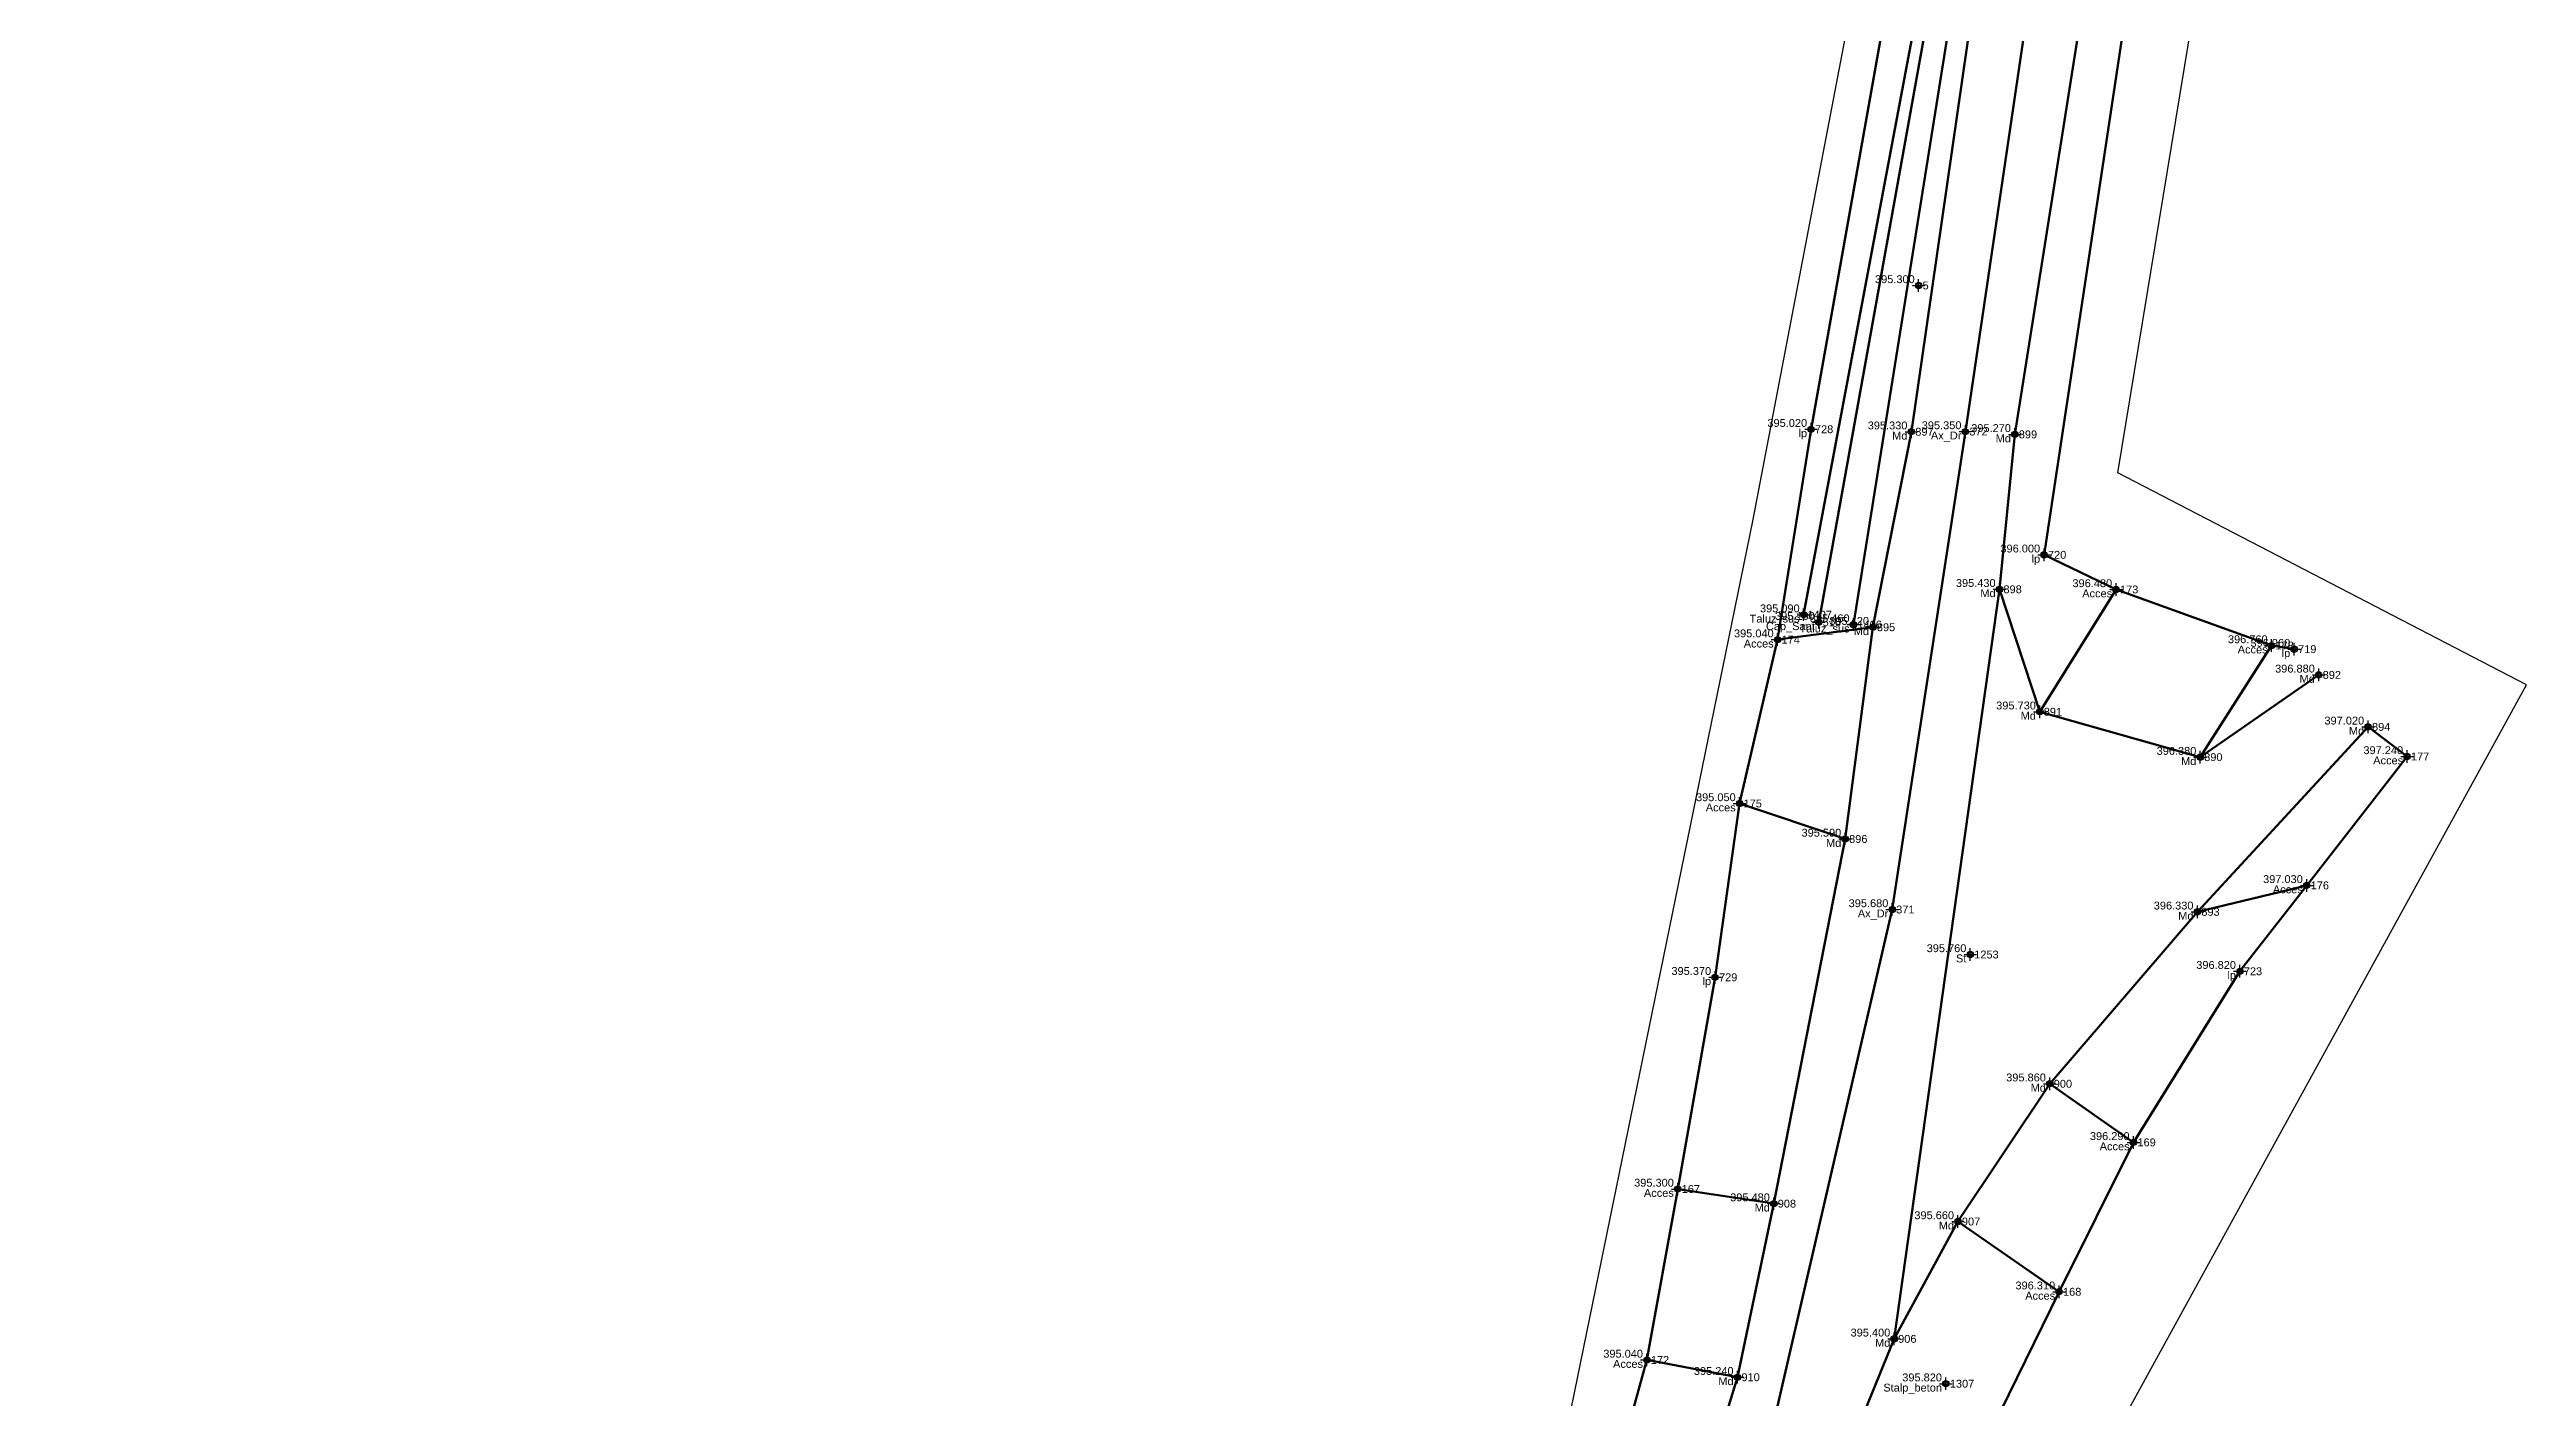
# Model space of a CAD drawing. Extents: x 396921 to 401273, y 555385 to 556691.
# Drawn here: x 401155.6 to 401234.3, y 555645.9 to 555688.7 of the extents above; entities that cross this region are included whole.
import ezdxf
from ezdxf.enums import TextEntityAlignment as Align

# ---------------------------------------------------------------- set-up
doc = ezdxf.new("R2010")
doc.units = 0
doc.header["$PDMODE"] = 34
doc.header["$PDSIZE"] = 0.2
for name, color, linetype in [('Boundary', 30, 'Continuous'), ('TOPO_CERC', 1, 'Continuous'), ('TOPO_CODE', 7, 'Continuous'), ('TOPO_ELEVATION', 7, 'Continuous'), ('TOPO_POINT_ID', 7, 'Continuous'), ('TOPO_POINTS', 7, 'Continuous'), ('TOPO_SYMBOL', 1, 'Continuous')]:
    doc.layers.add(name, color=color, linetype=linetype)
doc.layers.add('RO-LINES-LIN', color=7, linetype='Continuous', lineweight=25)
doc.styles.get("Standard").update_dxf_attribs({"font": 'arial.ttf'})

# ---------------------------------------------------------------- blocks, each defined once
blk = doc.blocks.new('PUNCTOPO')
at = {"layer": 'TOPO_CERC'}
blk.add_circle((0, 0), 0.25, dxfattribs=at)
at = {"layer": 'TOPO_SYMBOL'}
blk.add_point((0, 0), dxfattribs=at)

msp = doc.modelspace()

# ---------------------------------------------------------------- linework, layer by layer
at = {"layer": 'Boundary'}
for points in [[(401203.874, 555645.13), (401209.728, 555673.741), (401217.424, 555713.995), (401218.205, 555734.933), (401215.864, 555770.641), (401204.67, 555802.829), (401194.522, 555814.273), (401170.976, 555825.067), (401152.3, 555833.443), (401140.852, 555840.726), (401130.055, 555837.475), (401115.875, 555867.516), (401096.203, 555908.961), (401085.796, 555931.07)], [(401215.918, 555634.989), (401234.326, 555668.538), (401221.327, 555675.282), (401230.153, 555728.942), (401229.198, 555752.787), (401222.996, 555785.116), (401220.295, 555795.543), (401226.098, 555797.551), (401225.764, 555804.692), (401212.467, 555810.751), (401201.306, 555822.466), (401200.77, 555830.962), (401193.793, 555839.665), (401186.508, 555830.222), (401154.929, 555844.618), (401141.067, 555854.573), (401131.682, 555864.387), (401120.061, 555882.929), (401108.572, 555904.924), (401102.573, 555917.669)]]:
    msp.add_lwpolyline(points, dxfattribs=at)
at = {"layer": 'RO-LINES-LIN', "lineweight": 100}
for points in [[(401076.797, 555970.993, 393.59), (401101.861, 555909.005, 394.6), (401102.081, 555908.78, 394.61), (401115.781, 555880.413, 394.11), (401122.297, 555870.298, 394.09), (401130.485, 555859.699, 394.19), (401138.801, 555851.561, 394.26), (401154.703, 555839.7, 394.31), (401190.346, 555822.615, 395.19), (401196.455, 555820.39, 395.29), (401200.906, 555817.879, 394.64), (401210.502, 555806.124, 395.9), (401220.221, 555772.266, 396.09), (401223.216, 555750.54, 395.51), (401223.793, 555730.001, 395.05), (401223.106, 555717.637, 395.05), (401219.226, 555695.164, 395.14), (401216.484, 555676.594, 395.35), (401214.159, 555661.389, 395.68), (401208.976, 555638.929, 394.33)], [(401223.374, 555801.067, 397.42), (401220.856, 555801.66, 397.07), (401216.346, 555803.67, 396.5), (401214.019, 555803.586, 396.23), (401214.019, 555803.586, 396.23), (401220.492, 555779.182, 396.23), (401221.729, 555772.431, 396.12), (401225.077, 555750.708, 395.55), (401225.904, 555729.995, 395.14), (401225.826, 555726.468, 395.14), (401224.797, 555717.515, 395.1), (401220.979, 555695.019, 395.1), (401218.057, 555676.504, 395.27), (401217.57, 555671.576, 395.43), (401218.851, 555667.68, 395.73), (401223.953, 555666.236, 396.38), (401227.721, 555668.853, 396.88)], [(401207.037, 555639.31, 394.24), (401209.238, 555646.509, 395.24), (401210.392, 555652.032, 395.48), (401212.662, 555663.633, 395.59), (401213.545, 555670.37, 395.42), (401214.766, 555676.592, 395.33), (401217.518, 555695.654, 395.09), (401221.484, 555717.704, 394.98), (401222.437, 555730.022, 394.96), (401222.183, 555736.035, 395.05), (401221.609, 555750.489, 395.5), (401218.627, 555771.902, 396.03), (401210.026, 555802.767, 395.88)], [(401219.522, 555730.528, 394.76), (401218.699, 555718.06, 394.57), (401218.251, 555711.809, 394.49), (401215.06, 555696.236, 394.53), (401211.576, 555676.668, 395.02), (401210.513, 555669.974, 395.04)], [(401211.339, 555670.769, 395.09), (401216.04, 555695.807, 394.73), (401218.251, 555711.809, 394.49), (401219.06, 555718.081, 394.56), (401220.499, 555729.558, 394.75)], [(401220.499, 555729.558, 394.75), (401219.651, 555717.742, 394.14), (401216.376, 555695.854, 394.6), (401211.819, 555670.528, 395.1)], [(401212.927, 555670.453, 395.46), (401216.969, 555695.782, 395.05), (401220.726, 555717.772, 394.92), (401220.499, 555729.558, 394.75)], [(401226.939, 555669.672, 396.96), (401226.22, 555669.786, 396.76), (401221.276, 555671.57, 396.48), (401218.986, 555672.673, 396), (401222.328, 555694.862, 395.41), (401226.187, 555712.554, 395.41), (401227.878, 555726.382, 395.47)], [(401217.57, 555671.576, 395.43), (401214.221, 555647.73, 395.4)], [(401226.22, 555669.786, 396.76), (401223.953, 555666.236, 396.38), (401218.851, 555667.68, 395.73), (401221.276, 555671.57, 396.48)], [(401213.545, 555670.37, 395.42), (401210.513, 555669.974, 395.04), (401209.305, 555664.761, 395.05), (401212.662, 555663.633, 395.59)], [(401229.29, 555667.199, 397.02), (401223.862, 555661.315, 396.33), (401219.169, 555655.846, 395.86), (401216.249, 555651.463, 395.66), (401214.221, 555647.73, 395.4), (401211.42, 555640.858, 394.49), (401209.664, 555636.062, 394.29), (401205.465, 555623.931, 393.88), (401203.711, 555619.582, 393.85), (401196.409, 555601.569, 393.55), (401192.599, 555593.597, 393.47), (401188.959, 555585.648, 394.2), (401187.083, 555582.196, 394.2), (401180.416, 555568.472, 393.97), (401172.462, 555552.223, 393.93), (401171.078, 555546.265, 393.97), (401171.198, 555540.523, 394.1)], [(401230.529, 555666.258, 397.24), (401229.29, 555667.199, 397.02), (401223.862, 555661.315, 396.33), (401227.339, 555662.156, 397.03), (401230.529, 555666.258, 397.24)], [(401209.305, 555664.761, 395.05), (401208.525, 555659.233, 395.37), (401207.338, 555652.498, 395.3), (401206.357, 555647.059, 395.04), (401204.412, 555640.001, 394.09), (401201.08, 555631.488, 393.69)], [(401221.831, 555653.981, 396.29), (401225.214, 555659.425, 396.82), (401227.339, 555662.156, 397.03)], [(401219.464, 555649.229, 396.31), (401216.249, 555651.463, 395.66), (401219.169, 555655.846, 395.86), (401221.831, 555653.981, 396.29), (401219.464, 555649.229, 396.31)], [(401207.338, 555652.498, 395.3), (401210.392, 555652.032, 395.48), (401209.238, 555646.509, 395.24), (401206.357, 555647.059, 395.04)], [(401215.049, 555639.543, 395.17), (401217.598, 555645.424, 396.16), (401219.464, 555649.229, 396.31)]]:
    msp.add_polyline3d(points, dxfattribs=at)

# ---------------------------------------------------------------- block references
at = {"layer": 'TOPO_POINTS'}
ref = msp.add_blockref('PUNCTOPO', (401214.998, 555681.242, 395.3), dxfattribs=dict(at, xscale=0.25, yscale=0.25, zscale=0.25))
ref.add_attrib('POINT', '5', dxfattribs={"layer": 'TOPO_POINT_ID', "height": 0.25}).set_placement((401215.123, 555681.242, 395.3), align=Align.MIDDLE_LEFT)
ref.add_attrib('ELEVATION', '395.300', dxfattribs={"layer": 'TOPO_ELEVATION', "height": 0.25}).set_placement((401214.873, 555681.242, 395.3), align=Align.BOTTOM_RIGHT)
ref = msp.add_blockref('PUNCTOPO', (401211.576, 555676.668, 395.02), dxfattribs=dict(at, xscale=0.25, yscale=0.25, zscale=0.25))
ref.add_attrib('POINT', '728', dxfattribs={"layer": 'TOPO_POINT_ID', "height": 0.25}).set_placement((401211.701, 555676.668, 395.02), align=Align.MIDDLE_LEFT)
ref.add_attrib('ELEVATION', '395.020', dxfattribs={"layer": 'TOPO_ELEVATION', "height": 0.25}).set_placement((401211.451, 555676.668, 395.02), align=Align.BOTTOM_RIGHT)
ref.add_attrib('CODE', 'lp', dxfattribs={"layer": 'TOPO_CODE', "height": 0.25}).set_placement((401211.451, 555676.668, 395.02), align=Align.TOP_RIGHT)
ref = msp.add_blockref('PUNCTOPO', (401214.766, 555676.589, 395.33), dxfattribs=dict(at, xscale=0.25, yscale=0.25, zscale=0.25))
ref.add_attrib('POINT', '897', dxfattribs={"layer": 'TOPO_POINT_ID', "height": 0.25}).set_placement((401214.891, 555676.589, 395.33), align=Align.MIDDLE_LEFT)
ref.add_attrib('ELEVATION', '395.330', dxfattribs={"layer": 'TOPO_ELEVATION', "height": 0.25}).set_placement((401214.641, 555676.589, 395.33), align=Align.BOTTOM_RIGHT)
ref.add_attrib('CODE', 'Md', dxfattribs={"layer": 'TOPO_CODE', "height": 0.25}).set_placement((401214.641, 555676.589, 395.33), align=Align.TOP_RIGHT)
ref = msp.add_blockref('PUNCTOPO', (401216.484, 555676.594, 395.35), dxfattribs=dict(at, xscale=0.25, yscale=0.25, zscale=0.25))
ref.add_attrib('POINT', '372', dxfattribs={"layer": 'TOPO_POINT_ID', "height": 0.25}).set_placement((401216.609, 555676.594, 395.35), align=Align.MIDDLE_LEFT)
ref.add_attrib('ELEVATION', '395.350', dxfattribs={"layer": 'TOPO_ELEVATION', "height": 0.25}).set_placement((401216.359, 555676.594, 395.35), align=Align.BOTTOM_RIGHT)
ref.add_attrib('CODE', 'Ax_Dr', dxfattribs={"layer": 'TOPO_CODE', "height": 0.25}).set_placement((401216.359, 555676.594, 395.35), align=Align.TOP_RIGHT)
ref = msp.add_blockref('PUNCTOPO', (401218.057, 555676.504, 395.27), dxfattribs=dict(at, xscale=0.25, yscale=0.25, zscale=0.25))
ref.add_attrib('POINT', '899', dxfattribs={"layer": 'TOPO_POINT_ID', "height": 0.25}).set_placement((401218.182, 555676.504, 395.27), align=Align.MIDDLE_LEFT)
ref.add_attrib('ELEVATION', '395.270', dxfattribs={"layer": 'TOPO_ELEVATION', "height": 0.25}).set_placement((401217.932, 555676.504, 395.27), align=Align.BOTTOM_RIGHT)
ref.add_attrib('CODE', 'Md', dxfattribs={"layer": 'TOPO_CODE', "height": 0.25}).set_placement((401217.932, 555676.504, 395.27), align=Align.TOP_RIGHT)
ref = msp.add_blockref('PUNCTOPO', (401218.986, 555672.673, 396), dxfattribs=dict(at, xscale=0.25, yscale=0.25, zscale=0.25))
ref.add_attrib('POINT', '720', dxfattribs={"layer": 'TOPO_POINT_ID', "height": 0.25}).set_placement((401219.111, 555672.673, 396), align=Align.MIDDLE_LEFT)
ref.add_attrib('ELEVATION', '396.000', dxfattribs={"layer": 'TOPO_ELEVATION', "height": 0.25}).set_placement((401218.861, 555672.673, 396), align=Align.BOTTOM_RIGHT)
ref.add_attrib('CODE', 'lp', dxfattribs={"layer": 'TOPO_CODE', "height": 0.25}).set_placement((401218.861, 555672.673, 396), align=Align.TOP_RIGHT)
ref = msp.add_blockref('PUNCTOPO', (401217.57, 555671.576, 395.43), dxfattribs=dict(at, xscale=0.25, yscale=0.25, zscale=0.25))
ref.add_attrib('POINT', '898', dxfattribs={"layer": 'TOPO_POINT_ID', "height": 0.25}).set_placement((401217.695, 555671.576, 395.43), align=Align.MIDDLE_LEFT)
ref.add_attrib('ELEVATION', '395.430', dxfattribs={"layer": 'TOPO_ELEVATION', "height": 0.25}).set_placement((401217.445, 555671.576, 395.43), align=Align.BOTTOM_RIGHT)
ref.add_attrib('CODE', 'Md', dxfattribs={"layer": 'TOPO_CODE', "height": 0.25}).set_placement((401217.445, 555671.576, 395.43), align=Align.TOP_RIGHT)
ref = msp.add_blockref('PUNCTOPO', (401221.276, 555671.57, 396.48), dxfattribs=dict(at, xscale=0.25, yscale=0.25, zscale=0.25))
ref.add_attrib('POINT', '173', dxfattribs={"layer": 'TOPO_POINT_ID', "height": 0.25}).set_placement((401221.401, 555671.57, 396.48), align=Align.MIDDLE_LEFT)
ref.add_attrib('ELEVATION', '396.480', dxfattribs={"layer": 'TOPO_ELEVATION', "height": 0.25}).set_placement((401221.151, 555671.57, 396.48), align=Align.BOTTOM_RIGHT)
ref.add_attrib('CODE', 'Acces', dxfattribs={"layer": 'TOPO_CODE', "height": 0.25}).set_placement((401221.151, 555671.57, 396.48), align=Align.TOP_RIGHT)
ref = msp.add_blockref('PUNCTOPO', (401211.339, 555670.769, 395.09), dxfattribs=dict(at, xscale=0.25, yscale=0.25, zscale=0.25))
ref.add_attrib('POINT', '1407', dxfattribs={"layer": 'TOPO_POINT_ID', "height": 0.25}).set_placement((401211.464, 555670.769, 395.09), align=Align.MIDDLE_LEFT)
ref.add_attrib('ELEVATION', '395.090', dxfattribs={"layer": 'TOPO_ELEVATION', "height": 0.25}).set_placement((401211.214, 555670.769, 395.09), align=Align.BOTTOM_RIGHT)
ref.add_attrib('CODE', 'Taluz_sus', dxfattribs={"layer": 'TOPO_CODE', "height": 0.25}).set_placement((401211.214, 555670.769, 395.09), align=Align.TOP_RIGHT)
ref = msp.add_blockref('PUNCTOPO', (401211.819, 555670.528, 395.1), dxfattribs=dict(at, xscale=0.25, yscale=0.25, zscale=0.25))
ref.add_attrib('POINT', '516', dxfattribs={"layer": 'TOPO_POINT_ID', "height": 0.25}).set_placement((401211.944, 555670.528, 395.1), align=Align.MIDDLE_LEFT)
ref.add_attrib('ELEVATION', '395.100', dxfattribs={"layer": 'TOPO_ELEVATION', "height": 0.25}).set_placement((401211.694, 555670.528, 395.1), align=Align.BOTTOM_RIGHT)
ref.add_attrib('CODE', 'Cap_Sant', dxfattribs={"layer": 'TOPO_CODE', "height": 0.25}).set_placement((401211.694, 555670.528, 395.1), align=Align.TOP_RIGHT)
ref = msp.add_blockref('PUNCTOPO', (401212.927, 555670.453, 395.46), dxfattribs=dict(at, xscale=0.25, yscale=0.25, zscale=0.25))
ref.add_attrib('POINT', '1406', dxfattribs={"layer": 'TOPO_POINT_ID', "height": 0.25}).set_placement((401213.052, 555670.453, 395.46), align=Align.MIDDLE_LEFT)
ref.add_attrib('ELEVATION', '395.460', dxfattribs={"layer": 'TOPO_ELEVATION', "height": 0.25}).set_placement((401212.802, 555670.453, 395.46), align=Align.BOTTOM_RIGHT)
ref.add_attrib('CODE', 'Taluz_sus', dxfattribs={"layer": 'TOPO_CODE', "height": 0.25}).set_placement((401212.802, 555670.453, 395.46), align=Align.TOP_RIGHT)
ref = msp.add_blockref('PUNCTOPO', (401213.545, 555670.37, 395.42), dxfattribs=dict(at, xscale=0.25, yscale=0.25, zscale=0.25))
ref.add_attrib('POINT', '895', dxfattribs={"layer": 'TOPO_POINT_ID', "height": 0.25}).set_placement((401213.67, 555670.37, 395.42), align=Align.MIDDLE_LEFT)
ref.add_attrib('ELEVATION', '395.420', dxfattribs={"layer": 'TOPO_ELEVATION', "height": 0.25}).set_placement((401213.42, 555670.37, 395.42), align=Align.BOTTOM_RIGHT)
ref.add_attrib('CODE', 'Md', dxfattribs={"layer": 'TOPO_CODE', "height": 0.25}).set_placement((401213.42, 555670.37, 395.42), align=Align.TOP_RIGHT)
ref = msp.add_blockref('PUNCTOPO', (401210.513, 555669.974, 395.04), dxfattribs=dict(at, xscale=0.25, yscale=0.25, zscale=0.25))
ref.add_attrib('POINT', '174', dxfattribs={"layer": 'TOPO_POINT_ID', "height": 0.25}).set_placement((401210.638, 555669.974, 395.04), align=Align.MIDDLE_LEFT)
ref.add_attrib('ELEVATION', '395.040', dxfattribs={"layer": 'TOPO_ELEVATION', "height": 0.25}).set_placement((401210.388, 555669.974, 395.04), align=Align.BOTTOM_RIGHT)
ref.add_attrib('CODE', 'Acces', dxfattribs={"layer": 'TOPO_CODE', "height": 0.25}).set_placement((401210.388, 555669.974, 395.04), align=Align.TOP_RIGHT)
ref = msp.add_blockref('PUNCTOPO', (401226.22, 555669.786, 396.76), dxfattribs=dict(at, xscale=0.25, yscale=0.25, zscale=0.25))
ref.add_attrib('POINT', '178', dxfattribs={"layer": 'TOPO_POINT_ID', "height": 0.25}).set_placement((401226.345, 555669.786, 396.76), align=Align.MIDDLE_LEFT)
ref.add_attrib('ELEVATION', '396.760', dxfattribs={"layer": 'TOPO_ELEVATION', "height": 0.25}).set_placement((401226.095, 555669.786, 396.76), align=Align.BOTTOM_RIGHT)
ref.add_attrib('CODE', 'Acces', dxfattribs={"layer": 'TOPO_CODE', "height": 0.25}).set_placement((401226.095, 555669.786, 396.76), align=Align.TOP_RIGHT)
ref = msp.add_blockref('PUNCTOPO', (401226.939, 555669.672, 396.96), dxfattribs=dict(at, xscale=0.25, yscale=0.25, zscale=0.25))
ref.add_attrib('POINT', '719', dxfattribs={"layer": 'TOPO_POINT_ID', "height": 0.25}).set_placement((401227.064, 555669.672, 396.96), align=Align.MIDDLE_LEFT)
ref.add_attrib('ELEVATION', '396.960', dxfattribs={"layer": 'TOPO_ELEVATION', "height": 0.25}).set_placement((401226.814, 555669.672, 396.96), align=Align.BOTTOM_RIGHT)
ref.add_attrib('CODE', 'lp', dxfattribs={"layer": 'TOPO_CODE', "height": 0.25}).set_placement((401226.814, 555669.672, 396.96), align=Align.TOP_RIGHT)
ref = msp.add_blockref('PUNCTOPO', (401227.721, 555668.853, 396.88), dxfattribs=dict(at, xscale=0.25, yscale=0.25, zscale=0.25))
ref.add_attrib('POINT', '892', dxfattribs={"layer": 'TOPO_POINT_ID', "height": 0.25}).set_placement((401227.846, 555668.853, 396.88), align=Align.MIDDLE_LEFT)
ref.add_attrib('ELEVATION', '396.880', dxfattribs={"layer": 'TOPO_ELEVATION', "height": 0.25}).set_placement((401227.596, 555668.853, 396.88), align=Align.BOTTOM_RIGHT)
ref.add_attrib('CODE', 'Md', dxfattribs={"layer": 'TOPO_CODE', "height": 0.25}).set_placement((401227.596, 555668.853, 396.88), align=Align.TOP_RIGHT)
ref = msp.add_blockref('PUNCTOPO', (401218.851, 555667.68, 395.73), dxfattribs=dict(at, xscale=0.25, yscale=0.25, zscale=0.25))
ref.add_attrib('POINT', '891', dxfattribs={"layer": 'TOPO_POINT_ID', "height": 0.25}).set_placement((401218.976, 555667.68, 395.73), align=Align.MIDDLE_LEFT)
ref.add_attrib('ELEVATION', '395.730', dxfattribs={"layer": 'TOPO_ELEVATION', "height": 0.25}).set_placement((401218.726, 555667.68, 395.73), align=Align.BOTTOM_RIGHT)
ref.add_attrib('CODE', 'Md', dxfattribs={"layer": 'TOPO_CODE', "height": 0.25}).set_placement((401218.726, 555667.68, 395.73), align=Align.TOP_RIGHT)
ref = msp.add_blockref('PUNCTOPO', (401229.29, 555667.199, 397.02), dxfattribs=dict(at, xscale=0.25, yscale=0.25, zscale=0.25))
ref.add_attrib('POINT', '894', dxfattribs={"layer": 'TOPO_POINT_ID', "height": 0.25}).set_placement((401229.415, 555667.199, 397.02), align=Align.MIDDLE_LEFT)
ref.add_attrib('ELEVATION', '397.020', dxfattribs={"layer": 'TOPO_ELEVATION', "height": 0.25}).set_placement((401229.165, 555667.199, 397.02), align=Align.BOTTOM_RIGHT)
ref.add_attrib('CODE', 'Md', dxfattribs={"layer": 'TOPO_CODE', "height": 0.25}).set_placement((401229.165, 555667.199, 397.02), align=Align.TOP_RIGHT)
ref = msp.add_blockref('PUNCTOPO', (401223.953, 555666.236, 396.38), dxfattribs=dict(at, xscale=0.25, yscale=0.25, zscale=0.25))
ref.add_attrib('POINT', '890', dxfattribs={"layer": 'TOPO_POINT_ID', "height": 0.25}).set_placement((401224.078, 555666.236, 396.38), align=Align.MIDDLE_LEFT)
ref.add_attrib('ELEVATION', '396.380', dxfattribs={"layer": 'TOPO_ELEVATION', "height": 0.25}).set_placement((401223.828, 555666.236, 396.38), align=Align.BOTTOM_RIGHT)
ref.add_attrib('CODE', 'Md', dxfattribs={"layer": 'TOPO_CODE', "height": 0.25}).set_placement((401223.828, 555666.236, 396.38), align=Align.TOP_RIGHT)
ref = msp.add_blockref('PUNCTOPO', (401230.529, 555666.258, 397.24), dxfattribs=dict(at, xscale=0.25, yscale=0.25, zscale=0.25))
ref.add_attrib('POINT', '177', dxfattribs={"layer": 'TOPO_POINT_ID', "height": 0.25}).set_placement((401230.654, 555666.258, 397.24), align=Align.MIDDLE_LEFT)
ref.add_attrib('ELEVATION', '397.240', dxfattribs={"layer": 'TOPO_ELEVATION', "height": 0.25}).set_placement((401230.404, 555666.258, 397.24), align=Align.BOTTOM_RIGHT)
ref.add_attrib('CODE', 'Acces', dxfattribs={"layer": 'TOPO_CODE', "height": 0.25}).set_placement((401230.404, 555666.258, 397.24), align=Align.TOP_RIGHT)
ref = msp.add_blockref('PUNCTOPO', (401209.305, 555664.761, 395.05), dxfattribs=dict(at, xscale=0.25, yscale=0.25, zscale=0.25))
ref.add_attrib('POINT', '175', dxfattribs={"layer": 'TOPO_POINT_ID', "height": 0.25}).set_placement((401209.43, 555664.761, 395.05), align=Align.MIDDLE_LEFT)
ref.add_attrib('ELEVATION', '395.050', dxfattribs={"layer": 'TOPO_ELEVATION', "height": 0.25}).set_placement((401209.18, 555664.761, 395.05), align=Align.BOTTOM_RIGHT)
ref.add_attrib('CODE', 'Acces', dxfattribs={"layer": 'TOPO_CODE', "height": 0.25}).set_placement((401209.18, 555664.761, 395.05), align=Align.TOP_RIGHT)
ref = msp.add_blockref('PUNCTOPO', (401212.662, 555663.633, 395.59), dxfattribs=dict(at, xscale=0.25, yscale=0.25, zscale=0.25))
ref.add_attrib('POINT', '896', dxfattribs={"layer": 'TOPO_POINT_ID', "height": 0.25}).set_placement((401212.787, 555663.633, 395.59), align=Align.MIDDLE_LEFT)
ref.add_attrib('ELEVATION', '395.590', dxfattribs={"layer": 'TOPO_ELEVATION', "height": 0.25}).set_placement((401212.537, 555663.633, 395.59), align=Align.BOTTOM_RIGHT)
ref.add_attrib('CODE', 'Md', dxfattribs={"layer": 'TOPO_CODE', "height": 0.25}).set_placement((401212.537, 555663.633, 395.59), align=Align.TOP_RIGHT)
ref = msp.add_blockref('PUNCTOPO', (401227.339, 555662.156, 397.03), dxfattribs=dict(at, xscale=0.25, yscale=0.25, zscale=0.25))
ref.add_attrib('POINT', '176', dxfattribs={"layer": 'TOPO_POINT_ID', "height": 0.25}).set_placement((401227.464, 555662.156, 397.03), align=Align.MIDDLE_LEFT)
ref.add_attrib('ELEVATION', '397.030', dxfattribs={"layer": 'TOPO_ELEVATION', "height": 0.25}).set_placement((401227.214, 555662.156, 397.03), align=Align.BOTTOM_RIGHT)
ref.add_attrib('CODE', 'Acces', dxfattribs={"layer": 'TOPO_CODE', "height": 0.25}).set_placement((401227.214, 555662.156, 397.03), align=Align.TOP_RIGHT)
ref = msp.add_blockref('PUNCTOPO', (401214.159, 555661.389, 395.68), dxfattribs=dict(at, xscale=0.25, yscale=0.25, zscale=0.25))
ref.add_attrib('POINT', '371', dxfattribs={"layer": 'TOPO_POINT_ID', "height": 0.25}).set_placement((401214.284, 555661.389, 395.68), align=Align.MIDDLE_LEFT)
ref.add_attrib('ELEVATION', '395.680', dxfattribs={"layer": 'TOPO_ELEVATION', "height": 0.25}).set_placement((401214.034, 555661.389, 395.68), align=Align.BOTTOM_RIGHT)
ref.add_attrib('CODE', 'Ax_Dr', dxfattribs={"layer": 'TOPO_CODE', "height": 0.25}).set_placement((401214.034, 555661.389, 395.68), align=Align.TOP_RIGHT)
ref = msp.add_blockref('PUNCTOPO', (401223.862, 555661.315, 396.33), dxfattribs=dict(at, xscale=0.25, yscale=0.25, zscale=0.25))
ref.add_attrib('POINT', '893', dxfattribs={"layer": 'TOPO_POINT_ID', "height": 0.25}).set_placement((401223.987, 555661.315, 396.33), align=Align.MIDDLE_LEFT)
ref.add_attrib('ELEVATION', '396.330', dxfattribs={"layer": 'TOPO_ELEVATION', "height": 0.25}).set_placement((401223.737, 555661.315, 396.33), align=Align.BOTTOM_RIGHT)
ref.add_attrib('CODE', 'Md', dxfattribs={"layer": 'TOPO_CODE', "height": 0.25}).set_placement((401223.737, 555661.315, 396.33), align=Align.TOP_RIGHT)
ref = msp.add_blockref('PUNCTOPO', (401216.641, 555659.958, 395.76), dxfattribs=dict(at, xscale=0.25, yscale=0.25, zscale=0.25))
ref.add_attrib('POINT', '1253', dxfattribs={"layer": 'TOPO_POINT_ID', "height": 0.25}).set_placement((401216.766, 555659.958, 395.76), align=Align.MIDDLE_LEFT)
ref.add_attrib('ELEVATION', '395.760', dxfattribs={"layer": 'TOPO_ELEVATION', "height": 0.25}).set_placement((401216.516, 555659.958, 395.76), align=Align.BOTTOM_RIGHT)
ref.add_attrib('CODE', 'St', dxfattribs={"layer": 'TOPO_CODE', "height": 0.25}).set_placement((401216.516, 555659.958, 395.76), align=Align.TOP_RIGHT)
ref = msp.add_blockref('PUNCTOPO', (401208.525, 555659.233, 395.37), dxfattribs=dict(at, xscale=0.25, yscale=0.25, zscale=0.25))
ref.add_attrib('POINT', '729', dxfattribs={"layer": 'TOPO_POINT_ID', "height": 0.25}).set_placement((401208.65, 555659.233, 395.37), align=Align.MIDDLE_LEFT)
ref.add_attrib('ELEVATION', '395.370', dxfattribs={"layer": 'TOPO_ELEVATION', "height": 0.25}).set_placement((401208.4, 555659.233, 395.37), align=Align.BOTTOM_RIGHT)
ref.add_attrib('CODE', 'lp', dxfattribs={"layer": 'TOPO_CODE', "height": 0.25}).set_placement((401208.4, 555659.233, 395.37), align=Align.TOP_RIGHT)
ref = msp.add_blockref('PUNCTOPO', (401225.214, 555659.425, 396.82), dxfattribs=dict(at, xscale=0.25, yscale=0.25, zscale=0.25))
ref.add_attrib('POINT', '723', dxfattribs={"layer": 'TOPO_POINT_ID', "height": 0.25}).set_placement((401225.339, 555659.425, 396.82), align=Align.MIDDLE_LEFT)
ref.add_attrib('ELEVATION', '396.820', dxfattribs={"layer": 'TOPO_ELEVATION', "height": 0.25}).set_placement((401225.089, 555659.425, 396.82), align=Align.BOTTOM_RIGHT)
ref.add_attrib('CODE', 'lp', dxfattribs={"layer": 'TOPO_CODE', "height": 0.25}).set_placement((401225.089, 555659.425, 396.82), align=Align.TOP_RIGHT)
ref = msp.add_blockref('PUNCTOPO', (401219.169, 555655.846, 395.86), dxfattribs=dict(at, xscale=0.25, yscale=0.25, zscale=0.25))
ref.add_attrib('POINT', '900', dxfattribs={"layer": 'TOPO_POINT_ID', "height": 0.25}).set_placement((401219.294, 555655.846, 395.86), align=Align.MIDDLE_LEFT)
ref.add_attrib('ELEVATION', '395.860', dxfattribs={"layer": 'TOPO_ELEVATION', "height": 0.25}).set_placement((401219.044, 555655.846, 395.86), align=Align.BOTTOM_RIGHT)
ref.add_attrib('CODE', 'Md', dxfattribs={"layer": 'TOPO_CODE', "height": 0.25}).set_placement((401219.044, 555655.846, 395.86), align=Align.TOP_RIGHT)
ref = msp.add_blockref('PUNCTOPO', (401221.831, 555653.981, 396.29), dxfattribs=dict(at, xscale=0.25, yscale=0.25, zscale=0.25))
ref.add_attrib('POINT', '169', dxfattribs={"layer": 'TOPO_POINT_ID', "height": 0.25}).set_placement((401221.956, 555653.981, 396.29), align=Align.MIDDLE_LEFT)
ref.add_attrib('ELEVATION', '396.290', dxfattribs={"layer": 'TOPO_ELEVATION', "height": 0.25}).set_placement((401221.706, 555653.981, 396.29), align=Align.BOTTOM_RIGHT)
ref.add_attrib('CODE', 'Acces', dxfattribs={"layer": 'TOPO_CODE', "height": 0.25}).set_placement((401221.706, 555653.981, 396.29), align=Align.TOP_RIGHT)
ref = msp.add_blockref('PUNCTOPO', (401207.338, 555652.498, 395.3), dxfattribs=dict(at, xscale=0.25, yscale=0.25, zscale=0.25))
ref.add_attrib('POINT', '167', dxfattribs={"layer": 'TOPO_POINT_ID', "height": 0.25}).set_placement((401207.463, 555652.498, 395.3), align=Align.MIDDLE_LEFT)
ref.add_attrib('ELEVATION', '395.300', dxfattribs={"layer": 'TOPO_ELEVATION', "height": 0.25}).set_placement((401207.213, 555652.498, 395.3), align=Align.BOTTOM_RIGHT)
ref.add_attrib('CODE', 'Acces', dxfattribs={"layer": 'TOPO_CODE', "height": 0.25}).set_placement((401207.213, 555652.498, 395.3), align=Align.TOP_RIGHT)
ref = msp.add_blockref('PUNCTOPO', (401210.392, 555652.032, 395.48), dxfattribs=dict(at, xscale=0.25, yscale=0.25, zscale=0.25))
ref.add_attrib('POINT', '908', dxfattribs={"layer": 'TOPO_POINT_ID', "height": 0.25}).set_placement((401210.517, 555652.032, 395.48), align=Align.MIDDLE_LEFT)
ref.add_attrib('ELEVATION', '395.480', dxfattribs={"layer": 'TOPO_ELEVATION', "height": 0.25}).set_placement((401210.267, 555652.032, 395.48), align=Align.BOTTOM_RIGHT)
ref.add_attrib('CODE', 'Md', dxfattribs={"layer": 'TOPO_CODE', "height": 0.25}).set_placement((401210.267, 555652.032, 395.48), align=Align.TOP_RIGHT)
ref = msp.add_blockref('PUNCTOPO', (401216.249, 555651.463, 395.66), dxfattribs=dict(at, xscale=0.25, yscale=0.25, zscale=0.25))
ref.add_attrib('POINT', '907', dxfattribs={"layer": 'TOPO_POINT_ID', "height": 0.25}).set_placement((401216.374, 555651.463, 395.66), align=Align.MIDDLE_LEFT)
ref.add_attrib('ELEVATION', '395.660', dxfattribs={"layer": 'TOPO_ELEVATION', "height": 0.25}).set_placement((401216.124, 555651.463, 395.66), align=Align.BOTTOM_RIGHT)
ref.add_attrib('CODE', 'Md', dxfattribs={"layer": 'TOPO_CODE', "height": 0.25}).set_placement((401216.124, 555651.463, 395.66), align=Align.TOP_RIGHT)
ref = msp.add_blockref('PUNCTOPO', (401219.464, 555649.229, 396.31), dxfattribs=dict(at, xscale=0.25, yscale=0.25, zscale=0.25))
ref.add_attrib('POINT', '168', dxfattribs={"layer": 'TOPO_POINT_ID', "height": 0.25}).set_placement((401219.589, 555649.229, 396.31), align=Align.MIDDLE_LEFT)
ref.add_attrib('ELEVATION', '396.310', dxfattribs={"layer": 'TOPO_ELEVATION', "height": 0.25}).set_placement((401219.339, 555649.229, 396.31), align=Align.BOTTOM_RIGHT)
ref.add_attrib('CODE', 'Acces', dxfattribs={"layer": 'TOPO_CODE', "height": 0.25}).set_placement((401219.339, 555649.229, 396.31), align=Align.TOP_RIGHT)
ref = msp.add_blockref('PUNCTOPO', (401214.221, 555647.73, 395.4), dxfattribs=dict(at, xscale=0.25, yscale=0.25, zscale=0.25))
ref.add_attrib('POINT', '906', dxfattribs={"layer": 'TOPO_POINT_ID', "height": 0.25}).set_placement((401214.346, 555647.73, 395.4), align=Align.MIDDLE_LEFT)
ref.add_attrib('ELEVATION', '395.400', dxfattribs={"layer": 'TOPO_ELEVATION', "height": 0.25}).set_placement((401214.096, 555647.73, 395.4), align=Align.BOTTOM_RIGHT)
ref.add_attrib('CODE', 'Md', dxfattribs={"layer": 'TOPO_CODE', "height": 0.25}).set_placement((401214.096, 555647.73, 395.4), align=Align.TOP_RIGHT)
ref = msp.add_blockref('PUNCTOPO', (401206.357, 555647.059, 395.04), dxfattribs=dict(at, xscale=0.25, yscale=0.25, zscale=0.25))
ref.add_attrib('POINT', '172', dxfattribs={"layer": 'TOPO_POINT_ID', "height": 0.25}).set_placement((401206.482, 555647.059, 395.04), align=Align.MIDDLE_LEFT)
ref.add_attrib('ELEVATION', '395.040', dxfattribs={"layer": 'TOPO_ELEVATION', "height": 0.25}).set_placement((401206.232, 555647.059, 395.04), align=Align.BOTTOM_RIGHT)
ref.add_attrib('CODE', 'Acces', dxfattribs={"layer": 'TOPO_CODE', "height": 0.25}).set_placement((401206.232, 555647.059, 395.04), align=Align.TOP_RIGHT)
ref = msp.add_blockref('PUNCTOPO', (401209.238, 555646.509, 395.24), dxfattribs=dict(at, xscale=0.25, yscale=0.25, zscale=0.25))
ref.add_attrib('POINT', '910', dxfattribs={"layer": 'TOPO_POINT_ID', "height": 0.25}).set_placement((401209.363, 555646.509, 395.24), align=Align.MIDDLE_LEFT)
ref.add_attrib('ELEVATION', '395.240', dxfattribs={"layer": 'TOPO_ELEVATION', "height": 0.25}).set_placement((401209.113, 555646.509, 395.24), align=Align.BOTTOM_RIGHT)
ref.add_attrib('CODE', 'Md', dxfattribs={"layer": 'TOPO_CODE', "height": 0.25}).set_placement((401209.113, 555646.509, 395.24), align=Align.TOP_RIGHT)
ref = msp.add_blockref('PUNCTOPO', (401215.864, 555646.304, 395.82), dxfattribs=dict(at, xscale=0.25, yscale=0.25, zscale=0.25))
ref.add_attrib('POINT', '1307', dxfattribs={"layer": 'TOPO_POINT_ID', "height": 0.25}).set_placement((401215.989, 555646.304, 395.82), align=Align.MIDDLE_LEFT)
ref.add_attrib('ELEVATION', '395.820', dxfattribs={"layer": 'TOPO_ELEVATION', "height": 0.25}).set_placement((401215.739, 555646.304, 395.82), align=Align.BOTTOM_RIGHT)
ref.add_attrib('CODE', 'Stalp_beton', dxfattribs={"layer": 'TOPO_CODE', "height": 0.25}).set_placement((401215.739, 555646.304, 395.82), align=Align.TOP_RIGHT)

doc.saveas('drawing.dxf')
